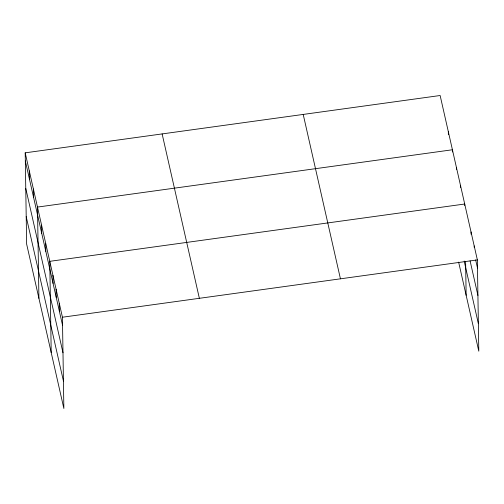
<?xml version="1.0" encoding="UTF-8"?>
<svg xmlns="http://www.w3.org/2000/svg" width="504" height="504" viewBox="0 0 504 504"><rect width="100%" height="100%" fill="white"/><g stroke="black" fill="none" stroke-linecap="round" stroke-linejoin="round"><path stroke-width="0.76" d="M25.2 152.832L62.433 317.224L63.863 408.486L26.636 244.094L25.2 152.832L440.137 95.514L477.364 259.906L478.8 351.168L458.634 262.124M62.433 317.224L477.364 259.906M475.663 259.925L477.496 268.015M470.1 260.889L477.924 295.457M464.178 261.053L478.372 323.726M303.206 114.427L340.439 278.819M162.131 133.919L199.357 298.305M25.326 160.946L62.559 325.332M25.761 188.383L62.987 352.775M26.202 216.657L63.435 381.043M474.201 245.933L474.226 247.407M471.038 231.96L471.07 234.171M464.732 205.487L464.707 204.013L49.77 261.33L51.206 352.592M465.614 261.551L466.143 295.275M460.612 185.932L460.637 187.406M456.517 167.845L456.542 169.319M452.46 151.975L452.422 149.764L37.485 207.081L38.921 298.343M448.327 131.683L448.371 134.631M59.264 303.25L59.39 311.359M56.102 289.277L56.227 297.385M52.939 275.304L53.065 283.412M45.675 243.249L45.801 251.357M41.58 225.162L41.706 233.276M33.39 189L33.516 197.108M29.295 170.913L29.421 179.027"/></g></svg>
